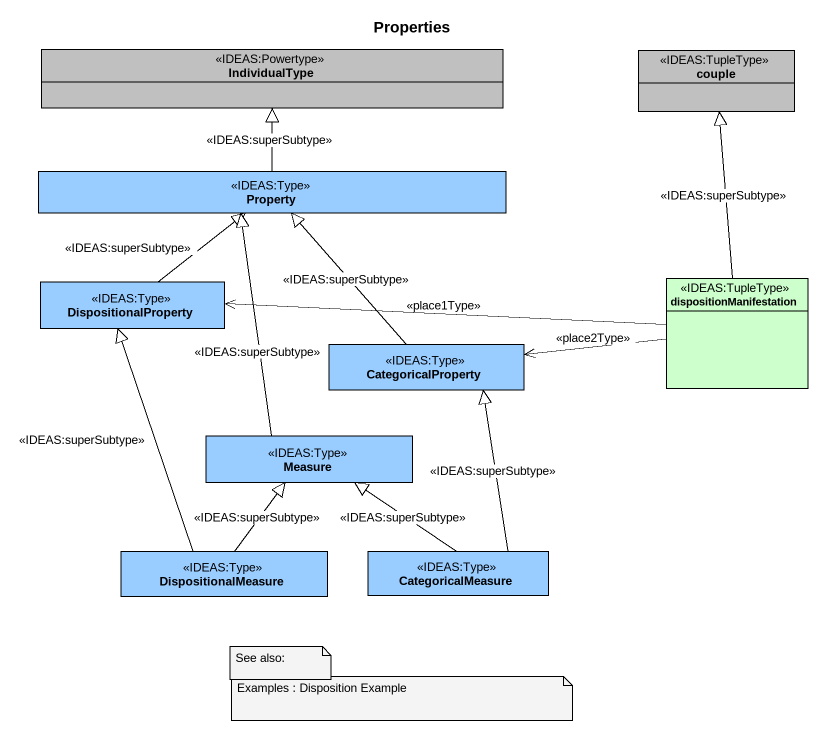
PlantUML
@startuml
title Properties
hide circle
hide empty members
class IndividualType <<IDEAS:Powertype>> #C0C0C0
class couple <<IDEAS:TupleType>> #C0C0C0
class Property <<IDEAS:Type>> #99CCFF
class DispositionalProperty <<IDEAS:Type>> #99CCFF
class dispositionManifestation <<IDEAS:TupleType>> #CCFFCC
class CategoricalProperty <<IDEAS:Type>> #99CCFF
class Measure <<IDEAS:Type>> #99CCFF
class DispositionalMeasure <<IDEAS:Type>> #99CCFF
class CategoricalMeasure <<IDEAS:Type>> #99CCFF
Property -up-|> IndividualType : <<IDEAS:superSubtype>>
DispositionalProperty -up-|> Property : <<IDEAS:superSubtype>>
dispositionManifestation -up-|> couple : <<IDEAS:superSubtype>>
dispositionManifestation -left-> DispositionalProperty : <<place1Type>>
dispositionManifestation -left-> CategoricalProperty : <<place2Type>>
CategoricalProperty -up-|> Property : <<IDEAS:superSubtype>>
Measure -up-|> Property : <<IDEAS:superSubtype>>
DispositionalMeasure -up-|> DispositionalProperty : <<IDEAS:superSubtype>>
DispositionalMeasure -up-|> Measure : <<IDEAS:superSubtype>>
CategoricalMeasure -up-|> CategoricalProperty : <<IDEAS:superSubtype>>
CategoricalMeasure -up-|> Measure : <<IDEAS:superSubtype>>
note as N1
  See also:
end note
note as N2
  Examples : Disposition Example
end note
@enduml
